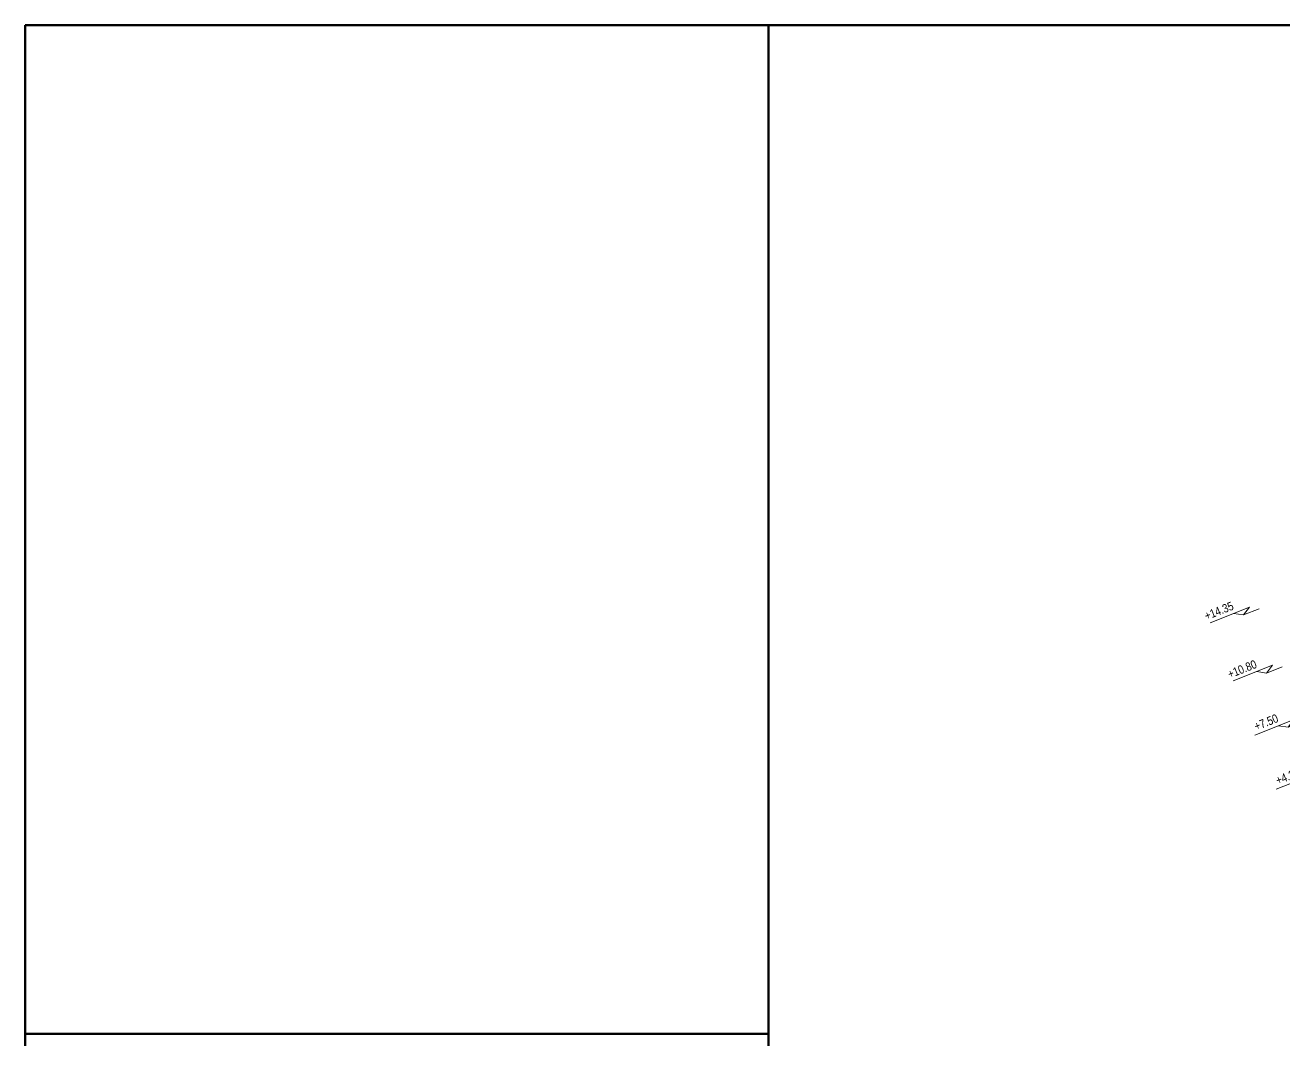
# Model space of a CAD drawing. Header units: millimetres. Extents: x 1811019 to 3717122, y -501178 to -243171.
# Drawn here: x 1819543 to 1821326, y -244667 to -243230 of the extents above; entities that cross this region are included whole.
import ezdxf

# ---------------------------------------------------------------- set-up
doc = ezdxf.new("R2010")
doc.units = ezdxf.units.MM
for name, color, linetype, lineweight in [('a_not_malzeme_text', 252, 'Continuous', 5), ('a_not_misc', 144, 'Continuous', 5), ('a_not_text', 7, 'Continuous', 13), ('a_çerçeve_line', 7, 'Continuous', 50)]:
    doc.layers.add(name, color=color, linetype=linetype, lineweight=lineweight)
doc.styles.get("Standard").update_dxf_attribs({"font": 'ARIALN.TTF'})

# ---------------------------------------------------------------- blocks, each defined once
blk = doc.blocks.new('sembol_kot kesit')
at = {"layer": 'a_not_misc'}
for p, q in [((40, 24), (-160, 24)), ((-40, 24), (0, 0)), ((40, 24), (0, 0)), ((0, 0), (80, 0))]:
    blk.add_line(p, q, dxfattribs=at)
blk = doc.blocks.new('kesti_vaziyet')
at = {"layer": 'a_not_misc', "xscale": 0.3000000000465661, "yscale": 0.3000000000465661, "zscale": 0.3000000000465661}
for p in [(26.2, 358.7), (26.2, 270), (26.2, 187.5), (26.2, 105)]:
    blk.add_blockref('sembol_kot kesit', p, dxfattribs=at)
at = {"layer": 'a_not_text'}
for s, p in [('+14.35', (-25, 371)), ('+10.80', (-25, 282.2)), ('+7.50', (-17.4, 199.7)), ('+4.20', (-17.4, 117.2))]:
    blk.add_text(s, height=12, dxfattribs=at).set_placement(p)

msp = doc.modelspace()

# ---------------------------------------------------------------- linework, layer by layer
at = {"layer": 'a_çerçeve_line'}
for p in [(1819542.6, -246230.4), (1824642, -243230.4)]:
    msp.add_line(p, (1819542.6, -243230.4), dxfattribs=at)
msp.add_lwpolyline([(1820595.7, -243230.4), (1820595.7, -246230.4)], dxfattribs=at)
at = {"layer": 'a_çerçeve_line', "flags": 128}
msp.add_lwpolyline([(1820595.7, -244658.9), (1819542.6, -244658.9)], dxfattribs=at)

# ---------------------------------------------------------------- block references
at = {"layer": 'a_not_malzeme_text', "rotation": 21.69869791178304}
msp.add_blockref('kesti_vaziyet', (1821376.7, -244408.6), dxfattribs=at)

doc.saveas('drawing.dxf')
